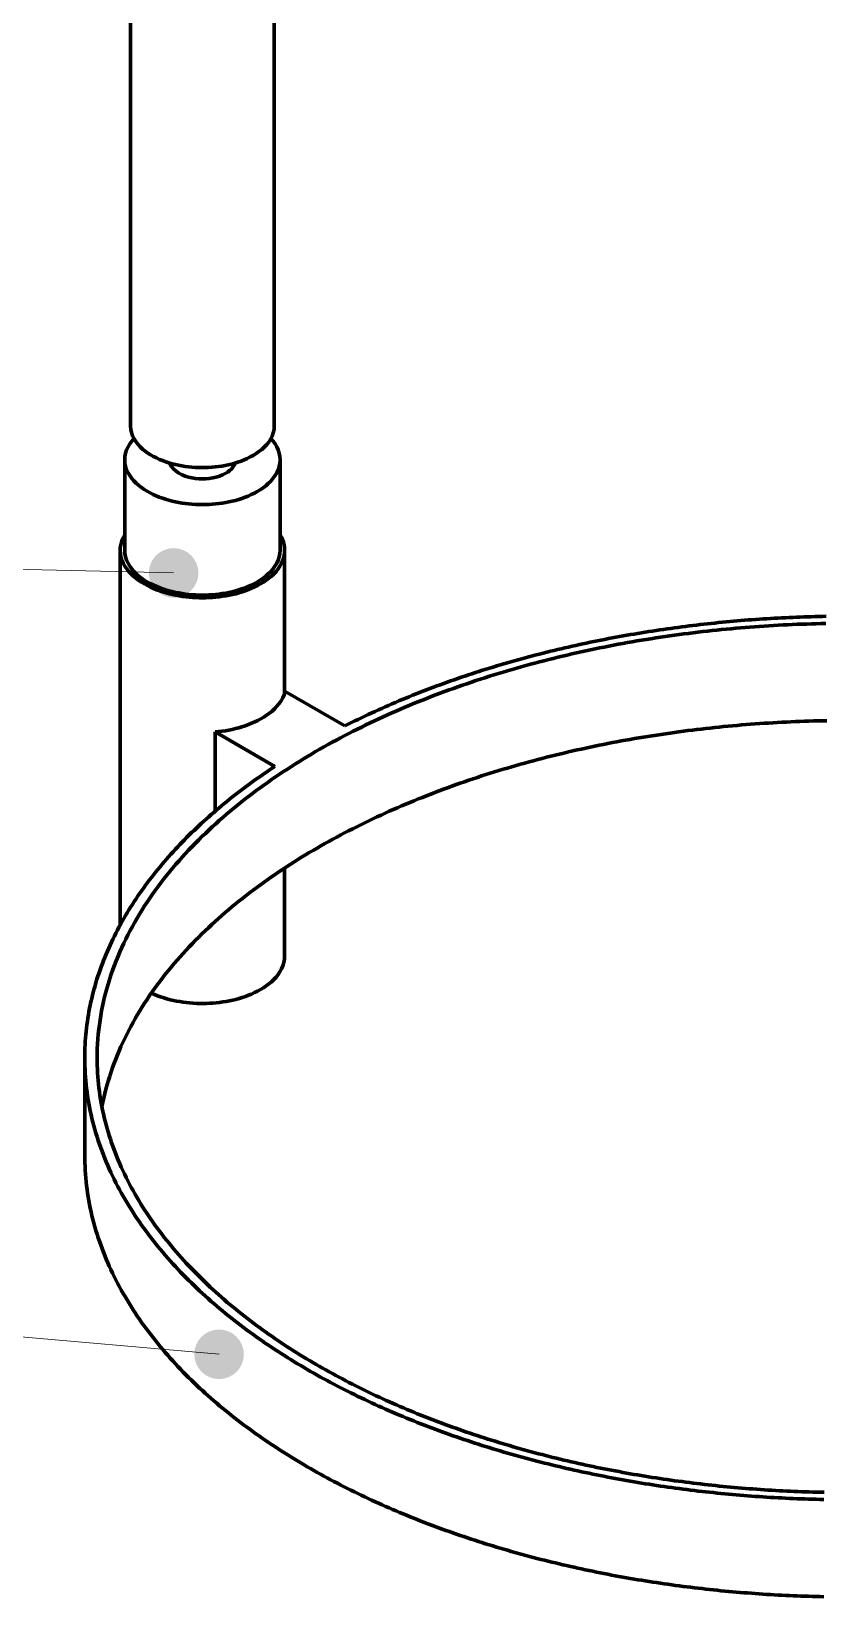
# Model space of a CAD drawing. Header units: millimetres. Extents: x 0 to 594, y 0 to 420.
# Drawn here: x 164.68 to 183.84, y 177.9 to 215.77 of the extents above; entities that cross this region are included whole.
import ezdxf

# ---------------------------------------------------------------- set-up
doc = ezdxf.new("R2010")
doc.units = ezdxf.units.MM
doc.layers.add('01-VISIBLE', color=7, linetype='CONTINUOUS', lineweight=70)
doc.layers.add('08-FINA', color=5, linetype='CONTINUOUS', lineweight=18)

msp = doc.modelspace()

# ---------------------------------------------------------------- hatches: boundary and pattern name
at = {"layer": '08-FINA'}
h = msp.add_hatch(color=7, dxfattribs=at)
h.dxf.hatch_style = 1
edge = h.paths.add_edge_path()
edge.add_arc((168.127, 202.666), 0.6, 0, 360)
h = msp.add_hatch(color=7, dxfattribs=at)
h.dxf.hatch_style = 1
edge = h.paths.add_edge_path()
edge.add_arc((169.227, 183.766), 0.6, 0, 360)

# ---------------------------------------------------------------- linework, layer by layer
at = {"layer": '01-VISIBLE'}
for p, q in [((167.084, 263.301), (167.084, 206.22)), ((170.564, 263.301), (170.564, 206.22)), ((166.944, 203.215), (166.944, 205.403)), ((170.704, 203.215), (170.704, 205.403)), ((166.834, 194.15), (166.834, 203.215)), ((170.814, 199.746), (170.814, 203.215)), ((170.83, 199.799), (172.274, 198.965)), ((169.133, 198.819), (170.576, 197.986)), ((169.133, 196.904), (169.133, 198.819)), ((170.814, 193.401), (170.814, 195.528)), ((165.976, 188.583), (165.976, 190.935))]:
    msp.add_line(p, q, dxfattribs=at)
for points in [[(170.054, 205.509), (169.983, 205.471), (169.91, 205.435), (169.836, 205.403), (169.761, 205.373), (169.685, 205.347), (169.608, 205.323), (169.53, 205.301), (169.451, 205.283), (169.372, 205.266), (169.293, 205.252), (169.213, 205.24), (169.133, 205.231), (169.052, 205.224), (168.972, 205.219), (168.891, 205.216), (168.81, 205.215), (168.729, 205.216), (168.649, 205.22), (168.568, 205.226), (168.488, 205.234), (168.408, 205.244), (168.328, 205.257), (168.248, 205.271), (168.169, 205.289), (168.091, 205.308), (168.013, 205.331), (167.937, 205.355), (167.861, 205.383), (167.786, 205.413), (167.712, 205.447), (167.64, 205.483), (167.57, 205.523), (167.502, 205.566), (167.436, 205.613), (167.374, 205.664), (167.315, 205.719), (167.26, 205.779), (167.211, 205.843), (167.168, 205.911), (167.132, 205.984), (167.106, 206.06), (167.089, 206.139), (167.084, 206.22)], [(170.564, 206.22), (170.558, 206.137), (170.54, 206.055), (170.512, 205.977), (170.475, 205.903), (170.429, 205.833), (170.378, 205.768), (170.32, 205.707), (170.259, 205.652), (170.193, 205.6), (170.125, 205.553), (170.054, 205.509)], [(167.166, 205.915), (167.113, 205.853), (167.065, 205.787), (167.024, 205.716), (166.99, 205.642), (166.964, 205.564), (166.949, 205.484), (166.944, 205.403)], [(170.704, 205.403), (170.698, 205.484), (170.683, 205.564), (170.657, 205.642), (170.624, 205.716), (170.582, 205.787), (170.535, 205.853), (170.482, 205.915)], [(166.944, 205.403), (166.949, 205.322), (166.964, 205.242), (166.99, 205.164), (167.024, 205.09), (167.065, 205.02), (167.112, 204.953), (167.165, 204.891), (167.223, 204.834), (167.284, 204.78), (167.349, 204.73), (167.416, 204.684), (167.485, 204.641), (167.557, 204.601), (167.63, 204.565), (167.704, 204.531), (167.78, 204.5), (167.856, 204.472), (167.934, 204.447), (168.012, 204.424), (168.091, 204.403), (168.17, 204.385), (168.25, 204.369), (168.331, 204.356), (168.412, 204.344), (168.493, 204.335), (168.574, 204.327), (168.655, 204.322), (168.737, 204.319), (168.818, 204.318), (168.9, 204.319), (168.982, 204.321), (169.063, 204.326), (169.144, 204.334), (169.225, 204.343), (169.306, 204.354), (169.387, 204.367), (169.467, 204.383), (169.546, 204.401), (169.625, 204.421), (169.704, 204.444), (169.781, 204.469), (169.858, 204.497), (169.934, 204.527), (170.008, 204.56), (170.081, 204.596), (170.153, 204.636)], [(168.035, 205.324), (168.07, 205.248), (168.122, 205.181), (168.185, 205.125), (168.255, 205.078), (168.33, 205.04), (168.408, 205.008), (168.488, 204.984), (168.57, 204.965), (168.654, 204.952), (168.738, 204.944), (168.822, 204.941), (168.906, 204.944), (168.99, 204.951), (169.073, 204.964), (169.155, 204.983), (169.236, 205.007), (169.314, 205.038), (169.389, 205.076)], [(169.389, 205.076), (169.437, 205.107), (169.482, 205.141), (169.524, 205.18), (169.56, 205.223), (169.59, 205.271), (169.612, 205.324)], [(170.153, 204.636), (170.223, 204.678), (170.291, 204.725), (170.357, 204.775), (170.419, 204.829), (170.478, 204.887), (170.532, 204.949), (170.58, 205.016), (170.622, 205.087), (170.657, 205.162), (170.682, 205.24), (170.698, 205.321), (170.704, 205.403)], [(166.944, 203.592), (166.912, 203.534), (166.885, 203.473), (166.863, 203.411), (166.847, 203.346), (166.837, 203.281), (166.834, 203.215)], [(170.814, 203.215), (170.81, 203.281), (170.8, 203.346), (170.784, 203.411), (170.763, 203.473), (170.735, 203.534), (170.704, 203.592)], [(166.834, 203.215), (166.839, 203.134), (166.853, 203.054), (166.877, 202.977), (166.909, 202.902), (166.948, 202.831), (166.993, 202.764), (167.044, 202.701), (167.099, 202.642), (167.158, 202.586), (167.22, 202.534), (167.285, 202.486), (167.353, 202.441), (167.422, 202.399), (167.493, 202.36), (167.566, 202.324), (167.64, 202.291), (167.715, 202.261), (167.791, 202.233), (167.868, 202.207), (167.946, 202.184), (168.024, 202.163), (168.103, 202.144), (168.182, 202.127), (168.262, 202.113), (168.342, 202.1), (168.423, 202.09), (168.503, 202.081), (168.584, 202.074), (168.665, 202.07), (168.746, 202.067), (168.827, 202.066), (168.908, 202.067), (168.989, 202.07), (169.07, 202.075), (169.151, 202.082), (169.231, 202.09), (169.312, 202.101), (169.392, 202.114), (169.471, 202.129), (169.551, 202.145), (169.63, 202.164), (169.708, 202.186), (169.785, 202.209), (169.862, 202.235), (169.938, 202.263), (170.013, 202.294), (170.087, 202.327), (170.16, 202.363), (170.231, 202.402)], [(166.944, 203.215), (166.949, 203.134), (166.964, 203.053), (166.99, 202.976), (167.024, 202.902), (167.065, 202.831), (167.112, 202.765), (167.165, 202.703), (167.223, 202.645), (167.284, 202.592), (167.349, 202.542), (167.416, 202.495), (167.485, 202.453), (167.557, 202.413), (167.63, 202.376), (167.704, 202.343), (167.78, 202.312), (167.856, 202.284), (167.934, 202.259), (168.012, 202.236), (168.091, 202.215), (168.17, 202.197), (168.25, 202.181), (168.331, 202.167), (168.412, 202.156), (168.493, 202.146), (168.574, 202.139), (168.655, 202.134), (168.737, 202.131), (168.818, 202.129), (168.9, 202.13), (168.982, 202.133), (169.063, 202.138), (169.144, 202.145), (169.225, 202.155), (169.306, 202.166), (169.387, 202.179), (169.467, 202.195), (169.546, 202.213), (169.625, 202.233), (169.704, 202.256), (169.781, 202.281), (169.858, 202.309), (169.934, 202.339), (170.008, 202.372), (170.081, 202.408), (170.153, 202.447)], [(170.153, 202.447), (170.223, 202.49), (170.291, 202.537), (170.357, 202.587), (170.419, 202.641), (170.478, 202.699), (170.532, 202.761), (170.58, 202.828), (170.622, 202.899), (170.657, 202.974), (170.682, 203.052), (170.698, 203.133), (170.704, 203.215)], [(170.231, 202.402), (170.3, 202.444), (170.366, 202.489), (170.431, 202.537), (170.493, 202.589), (170.551, 202.645), (170.606, 202.704), (170.656, 202.767), (170.701, 202.834), (170.739, 202.904), (170.771, 202.978), (170.794, 203.055), (170.809, 203.135), (170.814, 203.215)], [(183.922, 201.617), (183.832, 201.615), (183.742, 201.613), (183.652, 201.611), (183.562, 201.608), (183.472, 201.605), (183.383, 201.603), (183.293, 201.599), (183.203, 201.596), (183.113, 201.592), (183.023, 201.588), (182.934, 201.584), (182.844, 201.579), (182.754, 201.575), (182.664, 201.57), (182.575, 201.564), (182.485, 201.559), (182.395, 201.553), (182.306, 201.547), (182.216, 201.541), (182.126, 201.534), (182.037, 201.528), (181.947, 201.52), (181.857, 201.513), (181.768, 201.506), (181.678, 201.498), (181.589, 201.49), (181.499, 201.481), (181.41, 201.473), (181.32, 201.464), (181.231, 201.455), (181.142, 201.446), (181.052, 201.436), (180.963, 201.426), (180.874, 201.416), (180.784, 201.406), (180.695, 201.395), (180.606, 201.384), (180.517, 201.373), (180.427, 201.361), (180.338, 201.35), (180.249, 201.338), (180.16, 201.326), (180.071, 201.313), (179.982, 201.3), (179.893, 201.287), (179.804, 201.274), (179.716, 201.26), (179.627, 201.247), (179.538, 201.233), (179.449, 201.218), (179.361, 201.204), (179.272, 201.189), (179.183, 201.174), (179.095, 201.158), (179.006, 201.142), (178.918, 201.127), (178.829, 201.11), (178.741, 201.094), (178.653, 201.077), (178.564, 201.06), (178.476, 201.043), (178.388, 201.025), (178.3, 201.007), (178.212, 200.989), (178.124, 200.97), (178.036, 200.952), (177.948, 200.933), (177.86, 200.913), (177.773, 200.894), (177.685, 200.874), (177.597, 200.854), (177.51, 200.833), (177.422, 200.813), (177.335, 200.792), (177.248, 200.771), (177.161, 200.749), (177.073, 200.727), (176.986, 200.705), (176.899, 200.683), (176.812, 200.66), (176.725, 200.637), (176.639, 200.614), (176.552, 200.59), (176.465, 200.566), (176.379, 200.542), (176.292, 200.517), (176.206, 200.493), (176.119, 200.468), (176.033, 200.442), (175.947, 200.416), (175.861, 200.39), (175.775, 200.364), (175.689, 200.338), (175.603, 200.311), (175.518, 200.283), (175.432, 200.256), (175.347, 200.228), (175.261, 200.2), (175.176, 200.171), (175.091, 200.143), (175.006, 200.114), (174.921, 200.084), (174.836, 200.054), (174.751, 200.024), (174.667, 199.994), (174.582, 199.963), (174.498, 199.932), (174.414, 199.901), (174.33, 199.869), (174.246, 199.837), (174.162, 199.805), (174.078, 199.772), (173.995, 199.739), (173.911, 199.706), (173.828, 199.672), (173.745, 199.638), (173.661, 199.604), (173.579, 199.569), (173.496, 199.534), (173.413, 199.498), (173.331, 199.463), (173.248, 199.427), (173.166, 199.39), (173.084, 199.353), (173.002, 199.316), (172.921, 199.279), (172.839, 199.241), (172.758, 199.203), (172.677, 199.164), (172.596, 199.125), (172.515, 199.086), (172.434, 199.046), (172.354, 199.006), (172.274, 198.965)], [(166.276, 190.935), (166.277, 191.05), (166.28, 191.164), (166.286, 191.279), (166.293, 191.394), (166.303, 191.508), (166.315, 191.622), (166.329, 191.736), (166.345, 191.85), (166.363, 191.963), (166.384, 192.076), (166.406, 192.189), (166.43, 192.301), (166.457, 192.413), (166.485, 192.524), (166.516, 192.635), (166.548, 192.745), (166.582, 192.855), (166.618, 192.964), (166.656, 193.072), (166.696, 193.18), (166.738, 193.287), (166.781, 193.393), (166.826, 193.499), (166.873, 193.604), (166.921, 193.708), (166.971, 193.811), (167.022, 193.914), (167.075, 194.016), (167.13, 194.117), (167.186, 194.217), (167.244, 194.316), (167.303, 194.415), (167.363, 194.513), (167.425, 194.61), (167.488, 194.706), (167.552, 194.801), (167.617, 194.895), (167.684, 194.988), (167.752, 195.081), (167.821, 195.173), (167.891, 195.264), (167.963, 195.354), (168.035, 195.443), (168.108, 195.531), (168.183, 195.618), (168.258, 195.705), (168.335, 195.791), (168.412, 195.876), (168.49, 195.96), (168.57, 196.043), (168.65, 196.125), (168.731, 196.206), (168.812, 196.287), (168.895, 196.367), (168.978, 196.446), (169.062, 196.524), (169.147, 196.601), (169.233, 196.678), (169.319, 196.754), (169.406, 196.828), (169.494, 196.903), (169.582, 196.976), (169.671, 197.048), (169.761, 197.12), (169.851, 197.191), (169.942, 197.261), (170.034, 197.331), (170.126, 197.4), (170.218, 197.468), (170.311, 197.535), (170.405, 197.601), (170.499, 197.667), (170.594, 197.732), (170.689, 197.796), (170.785, 197.86), (170.881, 197.923), (170.977, 197.985), (171.074, 198.046), (171.172, 198.107), (171.269, 198.167), (171.368, 198.227), (171.466, 198.285), (171.565, 198.343), (171.665, 198.401), (171.765, 198.458), (171.865, 198.514), (171.966, 198.569), (172.067, 198.624), (172.168, 198.678), (172.269, 198.731), (172.371, 198.784), (172.474, 198.836), (172.576, 198.888), (172.679, 198.939), (172.782, 198.989), (172.886, 199.039), (172.99, 199.088), (173.094, 199.137), (173.198, 199.185), (173.303, 199.232), (173.407, 199.279), (173.513, 199.325), (173.618, 199.371), (173.724, 199.416), (173.83, 199.46), (173.936, 199.504), (174.042, 199.547), (174.149, 199.59), (174.255, 199.632), (174.362, 199.674), (174.47, 199.715), (174.577, 199.756), (174.685, 199.796), (174.793, 199.835), (174.901, 199.874), (175.009, 199.912), (175.117, 199.95), (175.226, 199.987), (175.335, 200.024), (175.444, 200.061), (175.553, 200.096), (175.662, 200.131), (175.771, 200.166), (175.881, 200.2), (175.991, 200.234), (176.101, 200.267), (176.211, 200.3), (176.321, 200.332), (176.431, 200.364), (176.542, 200.395), (176.653, 200.426), (176.763, 200.456), (176.874, 200.486), (176.985, 200.515), (177.096, 200.544), (177.208, 200.572), (177.319, 200.6), (177.431, 200.627), (177.542, 200.654), (177.654, 200.68), (177.766, 200.706), (177.878, 200.732), (177.99, 200.757), (178.102, 200.781), (178.215, 200.805), (178.327, 200.829), (178.439, 200.852), (178.552, 200.874), (178.665, 200.897), (178.777, 200.918), (178.89, 200.94), (179.003, 200.96), (179.116, 200.981), (179.229, 201.001), (179.342, 201.02), (179.456, 201.039), (179.569, 201.058), (179.682, 201.076), (179.796, 201.094), (179.909, 201.111), (180.023, 201.128), (180.137, 201.144), (180.25, 201.16), (180.364, 201.175), (180.478, 201.19), (180.592, 201.205), (180.706, 201.219), (180.82, 201.233), (180.934, 201.246), (181.048, 201.259), (181.162, 201.272), (181.276, 201.284), (181.391, 201.295), (181.505, 201.306), (181.619, 201.317), (181.734, 201.328), (181.848, 201.337), (181.962, 201.347), (182.077, 201.356), (182.191, 201.365), (182.306, 201.373), (182.421, 201.38), (182.535, 201.388), (182.65, 201.395), (182.764, 201.401), (182.879, 201.407), (182.994, 201.413), (183.108, 201.418), (183.223, 201.423), (183.338, 201.427), (183.453, 201.431), (183.567, 201.435), (183.682, 201.438), (183.797, 201.441), (183.912, 201.443)], [(170.83, 199.799), (170.804, 199.72), (170.77, 199.645), (170.729, 199.573), (170.681, 199.505), (170.629, 199.441), (170.572, 199.382), (170.511, 199.326), (170.446, 199.273), (170.379, 199.225), (170.31, 199.179), (170.239, 199.137), (170.166, 199.098), (170.091, 199.062), (170.016, 199.029), (169.939, 198.998), (169.861, 198.97), (169.782, 198.944), (169.703, 198.921), (169.622, 198.9), (169.542, 198.881), (169.461, 198.865), (169.379, 198.85), (169.297, 198.838), (169.215, 198.827), (169.133, 198.819)], [(183.941, 199.092), (183.833, 199.09), (183.724, 199.088), (183.615, 199.085), (183.506, 199.082), (183.397, 199.078), (183.288, 199.074), (183.179, 199.07), (183.071, 199.065), (182.962, 199.06), (182.853, 199.054), (182.744, 199.049), (182.636, 199.042), (182.527, 199.036), (182.418, 199.029), (182.309, 199.021), (182.201, 199.014), (182.092, 199.006), (181.984, 198.997), (181.875, 198.988), (181.767, 198.979), (181.658, 198.969), (181.55, 198.959), (181.441, 198.949), (181.333, 198.938), (181.224, 198.927), (181.116, 198.915), (181.008, 198.903), (180.9, 198.891), (180.792, 198.878), (180.683, 198.865), (180.575, 198.851), (180.467, 198.838), (180.359, 198.823), (180.251, 198.809), (180.144, 198.793), (180.036, 198.778), (179.928, 198.762), (179.82, 198.746), (179.713, 198.729), (179.605, 198.712), (179.498, 198.695), (179.39, 198.677), (179.283, 198.658), (179.175, 198.64), (179.068, 198.621), (178.961, 198.601), (178.854, 198.581), (178.747, 198.561), (178.64, 198.54), (178.533, 198.519), (178.426, 198.498), (178.32, 198.476), (178.213, 198.453), (178.107, 198.431), (178, 198.407), (177.894, 198.384), (177.788, 198.36), (177.682, 198.335), (177.576, 198.31), (177.47, 198.285), (177.364, 198.259), (177.258, 198.233), (177.152, 198.207), (177.047, 198.18), (176.942, 198.152), (176.836, 198.124), (176.731, 198.096), (176.626, 198.067), (176.521, 198.038), (176.416, 198.008), (176.312, 197.978), (176.207, 197.947), (176.103, 197.916), (175.998, 197.885), (175.894, 197.853), (175.79, 197.821), (175.686, 197.788), (175.583, 197.755), (175.479, 197.721), (175.376, 197.687), (175.273, 197.652), (175.17, 197.617), (175.067, 197.581), (174.964, 197.545), (174.861, 197.508), (174.759, 197.471), (174.657, 197.434), (174.555, 197.396), (174.453, 197.357), (174.351, 197.318), (174.25, 197.278), (174.148, 197.238), (174.047, 197.198), (173.946, 197.157), (173.846, 197.115), (173.745, 197.073), (173.645, 197.031), (173.545, 196.988), (173.445, 196.944), (173.345, 196.9), (173.246, 196.855), (173.147, 196.81), (173.048, 196.764), (172.95, 196.718), (172.851, 196.671), (172.753, 196.624), (172.655, 196.576), (172.558, 196.527), (172.461, 196.478), (172.364, 196.429), (172.267, 196.379), (172.171, 196.328), (172.075, 196.277), (171.979, 196.225), (171.883, 196.172), (171.788, 196.119), (171.693, 196.066), (171.599, 196.011), (171.505, 195.956), (171.411, 195.901), (171.318, 195.845), (171.225, 195.788), (171.132, 195.731), (171.04, 195.673), (170.948, 195.615), (170.856, 195.556), (170.765, 195.496), (170.675, 195.435), (170.585, 195.374), (170.495, 195.313), (170.406, 195.25), (170.317, 195.187), (170.228, 195.123), (170.14, 195.059), (170.053, 194.994), (169.966, 194.928), (169.88, 194.862), (169.794, 194.795), (169.709, 194.727), (169.624, 194.659), (169.54, 194.589), (169.457, 194.52), (169.374, 194.449), (169.291, 194.378), (169.21, 194.306), (169.129, 194.233), (169.048, 194.159), (168.968, 194.085), (168.889, 194.01), (168.811, 193.934), (168.734, 193.858), (168.657, 193.781), (168.581, 193.703), (168.505, 193.624), (168.431, 193.545), (168.357, 193.464), (168.285, 193.383), (168.213, 193.301), (168.142, 193.219), (168.072, 193.136), (168.002, 193.051), (167.934, 192.967), (167.867, 192.881), (167.801, 192.794), (167.735, 192.707), (167.671, 192.619), (167.608, 192.53), (167.546, 192.441), (167.485, 192.351), (167.426, 192.259), (167.367, 192.168), (167.31, 192.075), (167.254, 191.982), (167.199, 191.888), (167.145, 191.793), (167.093, 191.697), (167.042, 191.601), (166.993, 191.504), (166.945, 191.406), (166.898, 191.308), (166.853, 191.208), (166.809, 191.109), (166.767, 191.008), (166.726, 190.907), (166.687, 190.806), (166.65, 190.703), (166.614, 190.6), (166.58, 190.497), (166.548, 190.393), (166.517, 190.288), (166.488, 190.183), (166.461, 190.078), (166.436, 189.972), (166.412, 189.866), (166.39, 189.759)], [(170.576, 197.986), (170.509, 197.941), (170.442, 197.896), (170.376, 197.851), (170.309, 197.806), (170.243, 197.76), (170.177, 197.714), (170.111, 197.667), (170.046, 197.621), (169.981, 197.573), (169.916, 197.526), (169.851, 197.478), (169.787, 197.43), (169.722, 197.381), (169.659, 197.332), (169.595, 197.282), (169.532, 197.233), (169.469, 197.183), (169.406, 197.132), (169.344, 197.081), (169.282, 197.03), (169.22, 196.978), (169.159, 196.926), (169.097, 196.874), (169.037, 196.821), (168.976, 196.768), (168.916, 196.714), (168.856, 196.66), (168.797, 196.606), (168.738, 196.551), (168.679, 196.496), (168.621, 196.44), (168.563, 196.384), (168.506, 196.328), (168.449, 196.271), (168.392, 196.214), (168.336, 196.156), (168.28, 196.098), (168.225, 196.04), (168.17, 195.981), (168.115, 195.922), (168.061, 195.862), (168.007, 195.802), (167.954, 195.742), (167.902, 195.681), (167.849, 195.62), (167.798, 195.558), (167.746, 195.496), (167.696, 195.433), (167.646, 195.37), (167.596, 195.307), (167.547, 195.243), (167.498, 195.179), (167.45, 195.114), (167.403, 195.049), (167.356, 194.984), (167.31, 194.918), (167.264, 194.852), (167.219, 194.785), (167.174, 194.718), (167.131, 194.65), (167.087, 194.582), (167.045, 194.514), (167.003, 194.445), (166.962, 194.376), (166.921, 194.306), (166.882, 194.236), (166.842, 194.166), (166.804, 194.095), (166.766, 194.024), (166.729, 193.953), (166.693, 193.881), (166.658, 193.808), (166.623, 193.736), (166.589, 193.663), (166.556, 193.589), (166.524, 193.516), (166.492, 193.441), (166.462, 193.367), (166.432, 193.292), (166.403, 193.217), (166.375, 193.142), (166.348, 193.066), (166.321, 192.99), (166.296, 192.913), (166.271, 192.837), (166.248, 192.76), (166.225, 192.682), (166.203, 192.605), (166.183, 192.527), (166.163, 192.449), (166.144, 192.371), (166.126, 192.292), (166.109, 192.214), (166.093, 192.135), (166.078, 192.056), (166.064, 191.976), (166.051, 191.897), (166.039, 191.817), (166.028, 191.738), (166.018, 191.658), (166.01, 191.578), (166.002, 191.498), (165.995, 191.417), (165.989, 191.337), (165.984, 191.257), (165.981, 191.176), (165.978, 191.096), (165.977, 191.015), (165.976, 190.935)], [(170.231, 192.588), (170.3, 192.63), (170.366, 192.675), (170.431, 192.723), (170.493, 192.775), (170.551, 192.83), (170.606, 192.889), (170.656, 192.952), (170.701, 193.019), (170.739, 193.09), (170.771, 193.164), (170.794, 193.241), (170.809, 193.32), (170.814, 193.401)], [(167.587, 192.5), (167.661, 192.468), (167.736, 192.439), (167.811, 192.411), (167.888, 192.387), (167.965, 192.364), (168.043, 192.344), (168.121, 192.326), (168.2, 192.31), (168.279, 192.296), (168.358, 192.283), (168.438, 192.273), (168.518, 192.265), (168.598, 192.259), (168.678, 192.255), (168.759, 192.252), (168.839, 192.252), (168.92, 192.253), (169, 192.256), (169.08, 192.261), (169.16, 192.268), (169.24, 192.277), (169.32, 192.288), (169.399, 192.301), (169.478, 192.316), (169.557, 192.332), (169.635, 192.351), (169.712, 192.373), (169.789, 192.396), (169.865, 192.422), (169.941, 192.45), (170.015, 192.48), (170.088, 192.514), (170.16, 192.549), (170.231, 192.588)], [(165.976, 190.935), (165.977, 190.842), (165.979, 190.75), (165.982, 190.658), (165.987, 190.565), (165.993, 190.473), (166.001, 190.381), (166.01, 190.289), (166.02, 190.198), (166.032, 190.106), (166.045, 190.014), (166.059, 189.923), (166.075, 189.832), (166.092, 189.741), (166.11, 189.651), (166.13, 189.561), (166.151, 189.471), (166.173, 189.381), (166.196, 189.292), (166.221, 189.203), (166.247, 189.114), (166.274, 189.026), (166.302, 188.938), (166.332, 188.85), (166.362, 188.763), (166.394, 188.676), (166.427, 188.59), (166.461, 188.504), (166.496, 188.419), (166.533, 188.334), (166.57, 188.249), (166.608, 188.165), (166.648, 188.082), (166.688, 187.999), (166.73, 187.916), (166.772, 187.834), (166.816, 187.753), (166.86, 187.672), (166.905, 187.591), (166.952, 187.511), (166.999, 187.432), (167.047, 187.353), (167.096, 187.274), (167.145, 187.197), (167.196, 187.119), (167.247, 187.042), (167.3, 186.966), (167.353, 186.891), (167.406, 186.816), (167.461, 186.741), (167.516, 186.667), (167.572, 186.593), (167.629, 186.521), (167.686, 186.448), (167.744, 186.376), (167.803, 186.305), (167.863, 186.234), (167.923, 186.164), (167.983, 186.095), (168.045, 186.026), (168.107, 185.957), (168.169, 185.889), (168.232, 185.822), (168.296, 185.755), (168.36, 185.688), (168.425, 185.622), (168.49, 185.557), (168.556, 185.492), (168.623, 185.428), (168.689, 185.364), (168.757, 185.301), (168.825, 185.239), (168.893, 185.176), (168.962, 185.115), (169.031, 185.054), (169.101, 184.993), (169.171, 184.933), (169.241, 184.873), (169.312, 184.814), (169.384, 184.756), (169.456, 184.698), (169.528, 184.64), (169.6, 184.583), (169.673, 184.526), (169.747, 184.47), (169.821, 184.414), (169.895, 184.359), (169.969, 184.305), (170.044, 184.25), (170.119, 184.197), (170.194, 184.143), (170.27, 184.09), (170.346, 184.038), (170.423, 183.986), (170.5, 183.935), (170.577, 183.884), (170.654, 183.833), (170.731, 183.783), (170.809, 183.734), (170.888, 183.684), (170.966, 183.636), (171.045, 183.587), (171.124, 183.539), (171.203, 183.492), (171.283, 183.445), (171.362, 183.398), (171.442, 183.352), (171.523, 183.307), (171.603, 183.261), (171.684, 183.216), (171.765, 183.172), (171.846, 183.128), (171.927, 183.084), (172.009, 183.041), (172.091, 182.998), (172.173, 182.955), (172.255, 182.913), (172.338, 182.872), (172.42, 182.831), (172.503, 182.79), (172.586, 182.749), (172.669, 182.709), (172.753, 182.669), (172.836, 182.63), (172.92, 182.591), (173.004, 182.553), (173.088, 182.514), (173.172, 182.477), (173.257, 182.439), (173.341, 182.402), (173.426, 182.365), (173.511, 182.329), (173.596, 182.293), (173.681, 182.258), (173.767, 182.222), (173.852, 182.187), (173.938, 182.153), (174.024, 182.119), (174.11, 182.085), (174.196, 182.052), (174.282, 182.018), (174.369, 181.986), (174.455, 181.953), (174.542, 181.921), (174.628, 181.89), (174.715, 181.858), (174.802, 181.827), (174.889, 181.796), (174.977, 181.766), (175.064, 181.736), (175.152, 181.706), (175.239, 181.677), (175.327, 181.648), (175.415, 181.619), (175.503, 181.591), (175.591, 181.563), (175.679, 181.535), (175.767, 181.508), (175.855, 181.481), (175.944, 181.454), (176.032, 181.428), (176.121, 181.402), (176.21, 181.376), (176.298, 181.35), (176.387, 181.325), (176.476, 181.3), (176.565, 181.276), (176.654, 181.252), (176.744, 181.228), (176.833, 181.204), (176.922, 181.181), (177.012, 181.158), (177.101, 181.135), (177.191, 181.113), (177.281, 181.091), (177.37, 181.069), (177.46, 181.048), (177.55, 181.027), (177.64, 181.006), (177.73, 180.985), (177.82, 180.965), (177.911, 180.945), (178.001, 180.925), (178.091, 180.906), (178.182, 180.887), (178.272, 180.868), (178.363, 180.85), (178.453, 180.832), (178.544, 180.814), (178.634, 180.796), (178.725, 180.779), (178.816, 180.762), (178.907, 180.745), (178.998, 180.729), (179.089, 180.712), (179.18, 180.697), (179.271, 180.681), (179.362, 180.666), (179.453, 180.651), (179.544, 180.636), (179.635, 180.621), (179.727, 180.607), (179.818, 180.593), (179.909, 180.58), (180.001, 180.566), (180.092, 180.553), (180.184, 180.541), (180.275, 180.528), (180.367, 180.516), (180.458, 180.504), (180.55, 180.492), (180.642, 180.481), (180.733, 180.47), (180.825, 180.459), (180.917, 180.449), (181.009, 180.438), (181.1, 180.428), (181.192, 180.419), (181.284, 180.409), (181.376, 180.4), (181.468, 180.391), (181.56, 180.382), (181.652, 180.374), (181.744, 180.366), (181.836, 180.358), (181.928, 180.351), (182.02, 180.343), (182.112, 180.336), (182.204, 180.329), (182.297, 180.323), (182.389, 180.317), (182.481, 180.311), (182.573, 180.305), (182.665, 180.3), (182.758, 180.295), (182.85, 180.29), (182.942, 180.285), (183.034, 180.281), (183.127, 180.277), (183.219, 180.273), (183.311, 180.27), (183.404, 180.266), (183.496, 180.263), (183.588, 180.261), (183.681, 180.258), (183.773, 180.256), (183.865, 180.254)], [(183.875, 180.427), (183.785, 180.429), (183.694, 180.431), (183.603, 180.434), (183.512, 180.436), (183.421, 180.439), (183.33, 180.442), (183.24, 180.446), (183.149, 180.45), (183.058, 180.454), (182.967, 180.458), (182.876, 180.462), (182.786, 180.467), (182.695, 180.472), (182.604, 180.477), (182.513, 180.483), (182.423, 180.489), (182.332, 180.495), (182.241, 180.501), (182.151, 180.508), (182.06, 180.515), (181.97, 180.522), (181.879, 180.53), (181.789, 180.537), (181.698, 180.545), (181.607, 180.553), (181.517, 180.562), (181.427, 180.571), (181.336, 180.58), (181.246, 180.589), (181.155, 180.599), (181.065, 180.608), (180.975, 180.619), (180.884, 180.629), (180.794, 180.64), (180.704, 180.65), (180.614, 180.662), (180.524, 180.673), (180.434, 180.685), (180.343, 180.697), (180.253, 180.709), (180.163, 180.722), (180.073, 180.735), (179.983, 180.748), (179.894, 180.761), (179.804, 180.775), (179.714, 180.789), (179.624, 180.803), (179.534, 180.817), (179.445, 180.832), (179.355, 180.847), (179.266, 180.862), (179.176, 180.878), (179.087, 180.894), (178.997, 180.91), (178.908, 180.927), (178.819, 180.943), (178.729, 180.96), (178.64, 180.978), (178.551, 180.995), (178.462, 181.013), (178.373, 181.031), (178.284, 181.05), (178.195, 181.069), (178.106, 181.088), (178.017, 181.107), (177.928, 181.127), (177.84, 181.146), (177.751, 181.167), (177.663, 181.187), (177.574, 181.208), (177.486, 181.229), (177.397, 181.25), (177.309, 181.272), (177.221, 181.294), (177.133, 181.316), (177.045, 181.339), (176.957, 181.362), (176.869, 181.385), (176.781, 181.409), (176.694, 181.432), (176.606, 181.457), (176.518, 181.481), (176.431, 181.506), (176.344, 181.531), (176.256, 181.556), (176.169, 181.582), (176.082, 181.608), (175.995, 181.634), (175.908, 181.661), (175.821, 181.688), (175.735, 181.715), (175.648, 181.742), (175.562, 181.77), (175.475, 181.799), (175.389, 181.827), (175.303, 181.856), (175.217, 181.885), (175.131, 181.915), (175.045, 181.945), (174.959, 181.975), (174.874, 182.005), (174.788, 182.036), (174.703, 182.067), (174.618, 182.099), (174.533, 182.131), (174.448, 182.163), (174.363, 182.196), (174.278, 182.228), (174.193, 182.262), (174.109, 182.295), (174.025, 182.329), (173.941, 182.364), (173.857, 182.398), (173.773, 182.433), (173.689, 182.469), (173.605, 182.504), (173.522, 182.54), (173.439, 182.577), (173.356, 182.614), (173.273, 182.651), (173.19, 182.688), (173.107, 182.726), (173.025, 182.765), (172.943, 182.803), (172.861, 182.842), (172.779, 182.882), (172.697, 182.922), (172.616, 182.962), (172.534, 183.002), (172.453, 183.043), (172.372, 183.085), (172.292, 183.127), (172.211, 183.169), (172.131, 183.211), (172.051, 183.254), (171.971, 183.298), (171.891, 183.341), (171.812, 183.386), (171.733, 183.43), (171.654, 183.475), (171.575, 183.521), (171.497, 183.566), (171.418, 183.613), (171.34, 183.659), (171.263, 183.706), (171.185, 183.754), (171.108, 183.802), (171.031, 183.85), (170.954, 183.899), (170.878, 183.948), (170.802, 183.998), (170.726, 184.048), (170.651, 184.099), (170.576, 184.15), (170.501, 184.201), (170.426, 184.253), (170.352, 184.306), (170.278, 184.359), (170.204, 184.412), (170.131, 184.466), (170.058, 184.52), (169.986, 184.575), (169.914, 184.63), (169.842, 184.686), (169.77, 184.742), (169.699, 184.799), (169.629, 184.856), (169.558, 184.913), (169.489, 184.972), (169.419, 185.03), (169.35, 185.089), (169.282, 185.149), (169.213, 185.209), (169.146, 185.27), (169.078, 185.331), (169.012, 185.393), (168.945, 185.455), (168.88, 185.517), (168.814, 185.581), (168.75, 185.644), (168.685, 185.709), (168.622, 185.773), (168.558, 185.839), (168.496, 185.904), (168.434, 185.971), (168.372, 186.038), (168.311, 186.105), (168.251, 186.173), (168.191, 186.242), (168.132, 186.311), (168.073, 186.38), (168.016, 186.45), (167.959, 186.521), (167.902, 186.592), (167.846, 186.664), (167.791, 186.736), (167.737, 186.809), (167.683, 186.882), (167.63, 186.956), (167.578, 187.031), (167.527, 187.106), (167.476, 187.181), (167.426, 187.257), (167.377, 187.334), (167.329, 187.411), (167.282, 187.488), (167.236, 187.567), (167.19, 187.645), (167.146, 187.724), (167.102, 187.804), (167.059, 187.884), (167.018, 187.965), (166.977, 188.046), (166.937, 188.128), (166.898, 188.21), (166.86, 188.293), (166.824, 188.376), (166.788, 188.459), (166.753, 188.543), (166.72, 188.628), (166.687, 188.713), (166.656, 188.798), (166.626, 188.884), (166.597, 188.97), (166.569, 189.056), (166.542, 189.143), (166.517, 189.231), (166.493, 189.318), (166.47, 189.406), (166.448, 189.494), (166.427, 189.583), (166.408, 189.672), (166.39, 189.761), (166.373, 189.85), (166.358, 189.94), (166.344, 190.029), (166.331, 190.119), (166.319, 190.209), (166.309, 190.3), (166.3, 190.39), (166.293, 190.481), (166.287, 190.571), (166.282, 190.662), (166.279, 190.753), (166.277, 190.844), (166.276, 190.935)], [(165.976, 188.583), (165.977, 188.491), (165.979, 188.399), (165.982, 188.306), (165.987, 188.214), (165.993, 188.122), (166.001, 188.03), (166.01, 187.938), (166.02, 187.846), (166.032, 187.754), (166.045, 187.663), (166.059, 187.572), (166.075, 187.481), (166.092, 187.39), (166.11, 187.299), (166.13, 187.209), (166.151, 187.119), (166.173, 187.029), (166.196, 186.94), (166.221, 186.851), (166.247, 186.762), (166.274, 186.674), (166.302, 186.586), (166.332, 186.499), (166.362, 186.411), (166.394, 186.325), (166.427, 186.238), (166.461, 186.153), (166.496, 186.067), (166.533, 185.982), (166.57, 185.898), (166.608, 185.814), (166.648, 185.73), (166.688, 185.647), (166.73, 185.565), (166.772, 185.483), (166.816, 185.401), (166.86, 185.32), (166.905, 185.24), (166.952, 185.16), (166.999, 185.08), (167.047, 185.001), (167.096, 184.923), (167.145, 184.845), (167.196, 184.768), (167.247, 184.691), (167.3, 184.615), (167.353, 184.539), (167.406, 184.464), (167.461, 184.389), (167.516, 184.315), (167.572, 184.242), (167.629, 184.169), (167.686, 184.097), (167.744, 184.025), (167.803, 183.954), (167.863, 183.883), (167.923, 183.813), (167.983, 183.743), (168.045, 183.674), (168.107, 183.605), (168.169, 183.537), (168.232, 183.47), (168.296, 183.403), (168.36, 183.337), (168.425, 183.271), (168.49, 183.206), (168.556, 183.141), (168.623, 183.077), (168.689, 183.013), (168.757, 182.95), (168.825, 182.887), (168.893, 182.825), (168.962, 182.763), (169.031, 182.702), (169.101, 182.641), (169.171, 182.581), (169.241, 182.522), (169.312, 182.463), (169.384, 182.404), (169.456, 182.346), (169.528, 182.288), (169.6, 182.231), (169.673, 182.175), (169.747, 182.119), (169.821, 182.063), (169.895, 182.008), (169.969, 181.953), (170.044, 181.899), (170.119, 181.845), (170.194, 181.792), (170.27, 181.739), (170.346, 181.687), (170.423, 181.635), (170.5, 181.583), (170.577, 181.532), (170.654, 181.482), (170.731, 181.432), (170.809, 181.382), (170.888, 181.333), (170.966, 181.284), (171.045, 181.236), (171.124, 181.188), (171.203, 181.141), (171.283, 181.093), (171.362, 181.047), (171.442, 181.001), (171.523, 180.955), (171.603, 180.91), (171.684, 180.865), (171.765, 180.82), (171.846, 180.776), (171.927, 180.733), (172.009, 180.689), (172.091, 180.646), (172.173, 180.604), (172.255, 180.562), (172.338, 180.52), (172.42, 180.479), (172.503, 180.438), (172.586, 180.398), (172.669, 180.358), (172.753, 180.318), (172.836, 180.279), (172.92, 180.24), (173.004, 180.201), (173.088, 180.163), (173.172, 180.125), (173.257, 180.088), (173.341, 180.051), (173.426, 180.014), (173.511, 179.978), (173.596, 179.942), (173.681, 179.906), (173.767, 179.871), (173.852, 179.836), (173.938, 179.801), (174.024, 179.767), (174.11, 179.733), (174.196, 179.7), (174.282, 179.667), (174.369, 179.634), (174.455, 179.602), (174.542, 179.57), (174.628, 179.538), (174.715, 179.507), (174.802, 179.476), (174.889, 179.445), (174.977, 179.415), (175.064, 179.385), (175.152, 179.355), (175.239, 179.326), (175.327, 179.297), (175.415, 179.268), (175.503, 179.239), (175.591, 179.211), (175.679, 179.184), (175.767, 179.156), (175.855, 179.129), (175.944, 179.103), (176.032, 179.076), (176.121, 179.05), (176.21, 179.024), (176.298, 178.999), (176.387, 178.974), (176.476, 178.949), (176.565, 178.924), (176.654, 178.9), (176.744, 178.876), (176.833, 178.853), (176.922, 178.829), (177.012, 178.806), (177.101, 178.784), (177.191, 178.761), (177.281, 178.739), (177.37, 178.718), (177.46, 178.696), (177.55, 178.675), (177.64, 178.654), (177.73, 178.634), (177.82, 178.613), (177.911, 178.594), (178.001, 178.574), (178.091, 178.555), (178.182, 178.535), (178.272, 178.517), (178.363, 178.498), (178.453, 178.48), (178.544, 178.462), (178.634, 178.445), (178.725, 178.427), (178.816, 178.41), (178.907, 178.394), (178.998, 178.377), (179.089, 178.361), (179.18, 178.345), (179.271, 178.329), (179.362, 178.314), (179.453, 178.299), (179.544, 178.284), (179.635, 178.27), (179.727, 178.256), (179.818, 178.242), (179.909, 178.228), (180.001, 178.215), (180.092, 178.202), (180.184, 178.189), (180.275, 178.177), (180.367, 178.164), (180.458, 178.153), (180.55, 178.141), (180.642, 178.13), (180.733, 178.118), (180.825, 178.108), (180.917, 178.097), (181.009, 178.087), (181.1, 178.077), (181.192, 178.067), (181.284, 178.058), (181.376, 178.048), (181.468, 178.039), (181.56, 178.031), (181.652, 178.022), (181.744, 178.014), (181.836, 178.007), (181.928, 177.999), (182.02, 177.992), (182.112, 177.985), (182.204, 177.978), (182.297, 177.972), (182.389, 177.965), (182.481, 177.959), (182.573, 177.954), (182.665, 177.948), (182.758, 177.943), (182.85, 177.938), (182.942, 177.934), (183.034, 177.929), (183.127, 177.925), (183.219, 177.922), (183.311, 177.918), (183.404, 177.915), (183.496, 177.912), (183.588, 177.909), (183.681, 177.907), (183.773, 177.904), (183.865, 177.903)]]:
    msp.add_lwpolyline(points, dxfattribs=at)
at = {"layer": '08-FINA'}
for p, q in [((51.499, 205.419), (168.127, 202.666)), ((51.483, 194.131), (169.227, 183.766))]:
    msp.add_line(p, q, dxfattribs=at)

doc.saveas('drawing.dxf')
